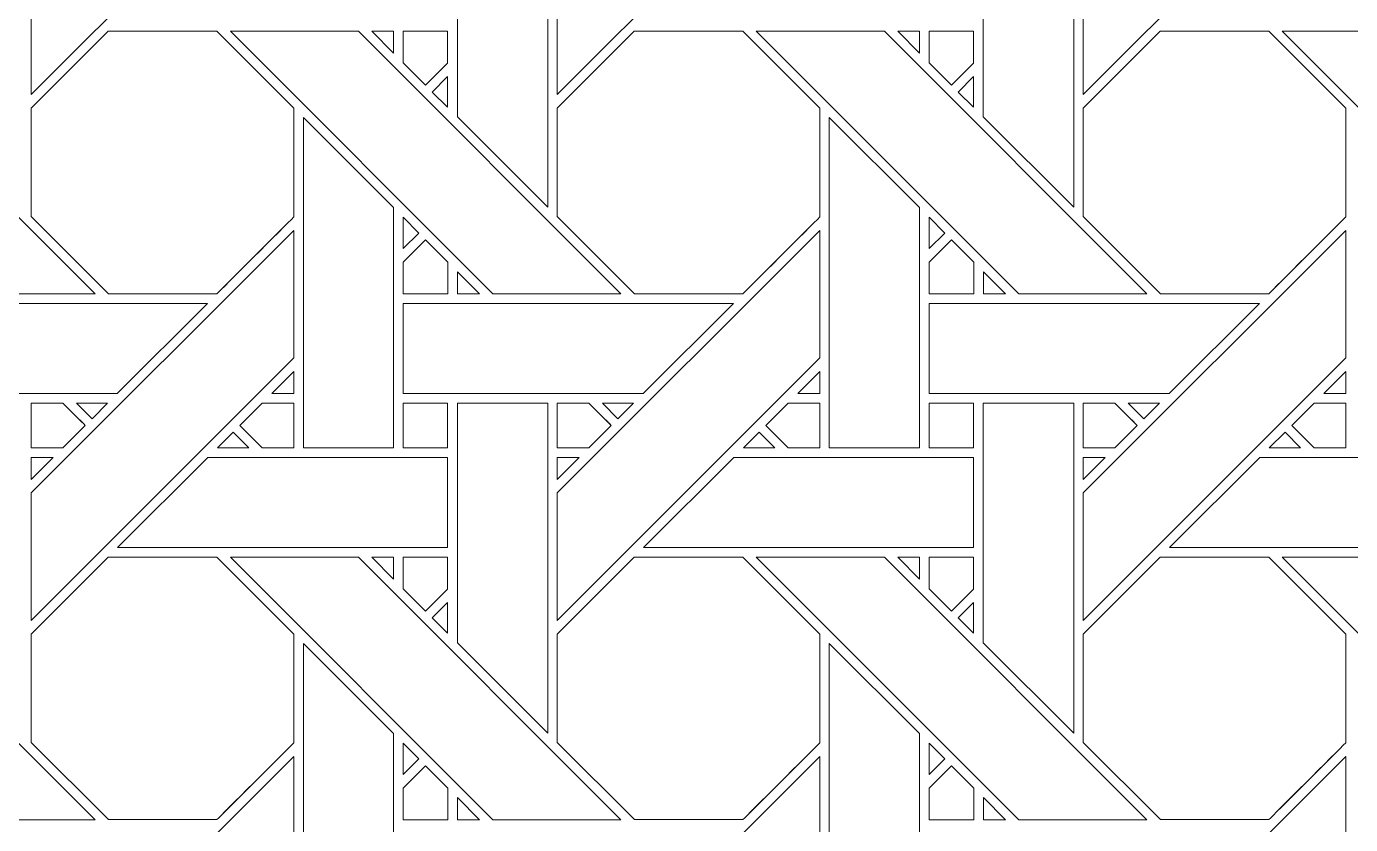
# Model space of a CAD drawing. Header units: inches. Extents: x 2.4 to 22.4, y -0.9 to 19.1.
# Drawn here: x 14.509 to 16.898, y 14.067 to 15.507 of the extents above; entities that cross this region are included whole.
import ezdxf

# ---------------------------------------------------------------- set-up
doc = ezdxf.new("R2010")
doc.units = ezdxf.units.IN
doc.header["$MEASUREMENT"] = 0
doc.layers.add('Design', color=7, linetype='Continuous', lineweight=0)

msp = doc.modelspace()

# ---------------------------------------------------------------- linework, layer by layer
at = {"layer": 'Design'}
for points, knots in [([(2.3829, 19.0948), (2.3829, 19.0948), (2.3829, -0.9052), (2.3829, -0.9052), (2.3829, -0.9052), (22.3829, -0.9052), (22.3829, -0.9052), (22.3829, -0.9052), (22.3829, 19.0948), (22.3829, 19.0948), (22.3829, 19.0948), (2.3829, 19.0948), (2.3829, 19.0948)], [0, 0, 0, 0, 1, 1, 1, 2, 2, 2, 3, 3, 3, 4, 4, 4, 4]), ([(3.3653, 18.1123), (3.3653, 18.1123), (3.3653, 0.0772), (3.3653, 0.0772), (3.3653, 0.0772), (21.4004, 0.0772), (21.4004, 0.0772), (21.4004, 0.0772), (21.4004, 18.1123), (21.4004, 18.1123), (21.4004, 18.1123), (3.3653, 18.1123), (3.3653, 18.1123)], [0, 0, 0, 0, 1, 1, 1, 2, 2, 2, 3, 3, 3, 4, 4, 4, 4]), ([(14.9915, 15.8577), (14.9915, 15.8577), (14.5179, 15.3841), (14.5179, 15.3841), (14.5179, 15.3841), (14.5179, 15.6142), (14.5179, 15.6142), (14.5179, 15.6142), (14.9915, 16.0878), (14.9915, 16.0878), (14.9915, 16.0878), (14.9915, 15.8577), (14.9915, 15.8577)], [0, 0, 0, 0, 1, 1, 1, 2, 2, 2, 3, 3, 3, 4, 4, 4, 4]), ([(15.9403, 15.8577), (15.9403, 15.8577), (15.4666, 15.3841), (15.4666, 15.3841), (15.4666, 15.3841), (15.4666, 15.6142), (15.4666, 15.6142), (15.4666, 15.6142), (15.9403, 16.0878), (15.9403, 16.0878), (15.9403, 16.0878), (15.9403, 15.8577), (15.9403, 15.8577)], [0, 0, 0, 0, 1, 1, 1, 2, 2, 2, 3, 3, 3, 4, 4, 4, 4]), ([(16.889, 15.8577), (16.889, 15.8577), (16.4153, 15.3841), (16.4153, 15.3841), (16.4153, 15.3841), (16.4153, 15.6142), (16.4153, 15.6142), (16.4153, 15.6142), (16.889, 16.0878), (16.889, 16.0878), (16.889, 16.0878), (16.889, 15.8577), (16.889, 15.8577)], [0, 0, 0, 0, 1, 1, 1, 2, 2, 2, 3, 3, 3, 4, 4, 4, 4]), ([(15.2865, 15.3441), (15.2865, 15.3441), (15.2865, 15.7763), (15.2865, 15.7763), (15.2865, 15.7763), (15.4494, 15.7763), (15.4494, 15.7763), (15.4494, 15.7763), (15.4494, 15.1812), (15.4494, 15.1812), (15.4494, 15.1812), (15.2865, 15.3441), (15.2865, 15.3441)], [0, 0, 0, 0, 1, 1, 1, 2, 2, 2, 3, 3, 3, 4, 4, 4, 4]), ([(16.2352, 15.3441), (16.2352, 15.3441), (16.2352, 15.7763), (16.2352, 15.7763), (16.2352, 15.7763), (16.3982, 15.7763), (16.3982, 15.7763), (16.3982, 15.7763), (16.3982, 15.1812), (16.3982, 15.1812), (16.3982, 15.1812), (16.2352, 15.3441), (16.2352, 15.3441)], [0, 0, 0, 0, 1, 1, 1, 2, 2, 2, 3, 3, 3, 4, 4, 4, 4]), ([(14.6329, 15.0248), (14.6329, 15.0248), (14.4018, 15.0248), (14.4018, 15.0248), (14.4018, 15.0248), (13.9283, 15.4984), (13.9283, 15.4984), (13.9283, 15.4984), (14.1592, 15.4984), (14.1592, 15.4984), (14.1592, 15.4984), (14.6329, 15.0248), (14.6329, 15.0248)], [0, 0, 0, 0, 1, 1, 1, 2, 2, 2, 3, 3, 3, 4, 4, 4, 4]), ([(14.6566, 15.4985), (14.6566, 15.4985), (14.8528, 15.4985), (14.8528, 15.4985), (14.8528, 15.4985), (14.9915, 15.3597), (14.9915, 15.3597), (14.9915, 15.3597), (14.9915, 15.1635), (14.9915, 15.1635), (14.9737, 15.1456), (14.8618, 15.0339), (14.8528, 15.0248), (14.8528, 15.0248), (14.6571, 15.0248), (14.6571, 15.0248), (14.6571, 15.0248), (14.5179, 15.1641), (14.5179, 15.1641), (14.5179, 15.1641), (14.5179, 15.3597), (14.5179, 15.3597), (14.5179, 15.3597), (14.6566, 15.4985), (14.6566, 15.4985)], [0, 0, 0, 0, 1, 1, 1, 2, 2, 2, 3, 3, 3, 4, 4, 4, 5, 5, 5, 6, 6, 6, 7, 7, 7, 8, 8, 8, 8]), ([(14.9915, 15.3597), (14.9915, 15.3597), (14.9915, 15.1635), (14.9915, 15.1635), (14.9736, 15.1455), (14.8617, 15.0338), (14.8528, 15.0248), (14.8528, 15.0248), (14.6571, 15.0248), (14.6571, 15.0248), (14.6571, 15.0248), (14.5179, 15.1641), (14.5179, 15.1641), (14.5179, 15.1641), (14.5179, 15.3597), (14.5179, 15.3597), (14.5179, 15.3597), (14.6566, 15.4985), (14.6566, 15.4985), (14.6566, 15.4985), (14.8528, 15.4985), (14.8528, 15.4985), (14.8528, 15.4985), (14.9915, 15.3597), (14.9915, 15.3597)], [0, 0, 0, 0, 1, 1, 1, 2, 2, 2, 3, 3, 3, 4, 4, 4, 5, 5, 5, 6, 6, 6, 7, 7, 7, 8, 8, 8, 8]), ([(15.5816, 15.0248), (15.5816, 15.0248), (15.3505, 15.0248), (15.3505, 15.0248), (15.3505, 15.0248), (14.877, 15.4984), (14.877, 15.4984), (14.877, 15.4984), (15.1079, 15.4984), (15.1079, 15.4984), (15.1079, 15.4984), (15.5816, 15.0248), (15.5816, 15.0248)], [0, 0, 0, 0, 1, 1, 1, 2, 2, 2, 3, 3, 3, 4, 4, 4, 4]), ([(15.1321, 15.4984), (15.1321, 15.4984), (15.1715, 15.4984), (15.1715, 15.4984), (15.1715, 15.4984), (15.1715, 15.4586), (15.1715, 15.4586), (15.1715, 15.4586), (15.1321, 15.4984), (15.1321, 15.4984)], [0, 0, 0, 0, 1, 1, 1, 2, 2, 2, 3, 3, 3, 3]), ([(15.269, 15.4985), (15.269, 15.4985), (15.269, 15.4409), (15.269, 15.4409), (15.269, 15.4409), (15.2291, 15.4009), (15.2291, 15.4009), (15.2291, 15.4009), (15.1887, 15.4413), (15.1887, 15.4413), (15.1887, 15.4413), (15.1887, 15.4985), (15.1887, 15.4985), (15.1887, 15.4985), (15.269, 15.4985), (15.269, 15.4985)], [0, 0, 0, 0, 1, 1, 1, 2, 2, 2, 3, 3, 3, 4, 4, 4, 5, 5, 5, 5]), ([(15.2291, 15.4009), (15.2291, 15.4009), (15.1887, 15.4413), (15.1887, 15.4413), (15.1887, 15.4413), (15.1887, 15.4985), (15.1887, 15.4985), (15.1887, 15.4985), (15.269, 15.4985), (15.269, 15.4985), (15.269, 15.4985), (15.269, 15.4409), (15.269, 15.4409), (15.269, 15.4409), (15.2291, 15.4009), (15.2291, 15.4009)], [0, 0, 0, 0, 1, 1, 1, 2, 2, 2, 3, 3, 3, 4, 4, 4, 5, 5, 5, 5]), ([(15.6053, 15.4985), (15.6053, 15.4985), (15.8015, 15.4985), (15.8015, 15.4985), (15.8015, 15.4985), (15.9403, 15.3597), (15.9403, 15.3597), (15.9403, 15.3597), (15.9403, 15.1635), (15.9403, 15.1635), (15.9225, 15.1456), (15.8105, 15.0339), (15.8016, 15.0248), (15.8016, 15.0248), (15.6058, 15.0248), (15.6058, 15.0248), (15.6058, 15.0248), (15.4666, 15.1641), (15.4666, 15.1641), (15.4666, 15.1641), (15.4666, 15.3597), (15.4666, 15.3597), (15.4666, 15.3597), (15.6053, 15.4985), (15.6053, 15.4985)], [0, 0, 0, 0, 1, 1, 1, 2, 2, 2, 3, 3, 3, 4, 4, 4, 5, 5, 5, 6, 6, 6, 7, 7, 7, 8, 8, 8, 8]), ([(15.9403, 15.3597), (15.9403, 15.3597), (15.9403, 15.1635), (15.9403, 15.1635), (15.9223, 15.1454), (15.8104, 15.0337), (15.8016, 15.0248), (15.8016, 15.0248), (15.6058, 15.0248), (15.6058, 15.0248), (15.6058, 15.0248), (15.4666, 15.1641), (15.4666, 15.1641), (15.4666, 15.1641), (15.4666, 15.3597), (15.4666, 15.3597), (15.4666, 15.3597), (15.6053, 15.4985), (15.6053, 15.4985), (15.6053, 15.4985), (15.8015, 15.4985), (15.8015, 15.4985), (15.8015, 15.4985), (15.9403, 15.3597), (15.9403, 15.3597)], [0, 0, 0, 0, 1, 1, 1, 2, 2, 2, 3, 3, 3, 4, 4, 4, 5, 5, 5, 6, 6, 6, 7, 7, 7, 8, 8, 8, 8]), ([(16.5303, 15.0248), (16.5303, 15.0248), (16.2993, 15.0248), (16.2993, 15.0248), (16.2993, 15.0248), (15.8257, 15.4984), (15.8257, 15.4984), (15.8257, 15.4984), (16.0567, 15.4984), (16.0567, 15.4984), (16.0567, 15.4984), (16.5303, 15.0248), (16.5303, 15.0248)], [0, 0, 0, 0, 1, 1, 1, 2, 2, 2, 3, 3, 3, 4, 4, 4, 4]), ([(16.0808, 15.4984), (16.0808, 15.4984), (16.1202, 15.4984), (16.1202, 15.4984), (16.1202, 15.4984), (16.1202, 15.4586), (16.1202, 15.4586), (16.1202, 15.4586), (16.0808, 15.4984), (16.0808, 15.4984)], [0, 0, 0, 0, 1, 1, 1, 2, 2, 2, 3, 3, 3, 3]), ([(16.2177, 15.4985), (16.2177, 15.4985), (16.2177, 15.4409), (16.2177, 15.4409), (16.2177, 15.4409), (16.1778, 15.4009), (16.1778, 15.4009), (16.1778, 15.4009), (16.1375, 15.4413), (16.1375, 15.4413), (16.1375, 15.4413), (16.1375, 15.4985), (16.1375, 15.4985), (16.1375, 15.4985), (16.2177, 15.4985), (16.2177, 15.4985)], [0, 0, 0, 0, 1, 1, 1, 2, 2, 2, 3, 3, 3, 4, 4, 4, 5, 5, 5, 5]), ([(16.1778, 15.4009), (16.1778, 15.4009), (16.1375, 15.4413), (16.1375, 15.4413), (16.1375, 15.4413), (16.1375, 15.4985), (16.1375, 15.4985), (16.1375, 15.4985), (16.2177, 15.4985), (16.2177, 15.4985), (16.2177, 15.4985), (16.2177, 15.4409), (16.2177, 15.4409), (16.2177, 15.4409), (16.1778, 15.4009), (16.1778, 15.4009)], [0, 0, 0, 0, 1, 1, 1, 2, 2, 2, 3, 3, 3, 4, 4, 4, 5, 5, 5, 5]), ([(16.554, 15.4985), (16.554, 15.4985), (16.7502, 15.4985), (16.7502, 15.4985), (16.7502, 15.4985), (16.889, 15.3597), (16.889, 15.3597), (16.889, 15.3597), (16.889, 15.1635), (16.889, 15.1635), (16.8712, 15.1456), (16.7593, 15.0339), (16.7503, 15.0248), (16.7503, 15.0248), (16.5546, 15.0248), (16.5546, 15.0248), (16.5546, 15.0248), (16.4153, 15.1641), (16.4153, 15.1641), (16.4153, 15.1641), (16.4153, 15.3597), (16.4153, 15.3597), (16.4153, 15.3597), (16.554, 15.4985), (16.554, 15.4985)], [0, 0, 0, 0, 1, 1, 1, 2, 2, 2, 3, 3, 3, 4, 4, 4, 5, 5, 5, 6, 6, 6, 7, 7, 7, 8, 8, 8, 8]), ([(16.889, 15.3597), (16.889, 15.3597), (16.889, 15.1635), (16.889, 15.1635), (16.8711, 15.1455), (16.7592, 15.0338), (16.7503, 15.0248), (16.7503, 15.0248), (16.5546, 15.0248), (16.5546, 15.0248), (16.5546, 15.0248), (16.4153, 15.1641), (16.4153, 15.1641), (16.4153, 15.1641), (16.4153, 15.3597), (16.4153, 15.3597), (16.4153, 15.3597), (16.554, 15.4985), (16.554, 15.4985), (16.554, 15.4985), (16.7502, 15.4985), (16.7502, 15.4985), (16.7502, 15.4985), (16.889, 15.3597), (16.889, 15.3597)], [0, 0, 0, 0, 1, 1, 1, 2, 2, 2, 3, 3, 3, 4, 4, 4, 5, 5, 5, 6, 6, 6, 7, 7, 7, 8, 8, 8, 8]), ([(17.479, 15.0248), (17.479, 15.0248), (17.248, 15.0248), (17.248, 15.0248), (17.248, 15.0248), (16.7745, 15.4984), (16.7745, 15.4984), (16.7745, 15.4984), (17.0054, 15.4984), (17.0054, 15.4984), (17.0054, 15.4984), (17.479, 15.0248), (17.479, 15.0248)], [0, 0, 0, 0, 1, 1, 1, 2, 2, 2, 3, 3, 3, 4, 4, 4, 4]), ([(15.269, 15.4166), (15.269, 15.4166), (15.269, 15.3614), (15.269, 15.3614), (15.269, 15.3614), (15.2412, 15.3888), (15.2412, 15.3888), (15.2412, 15.3888), (15.269, 15.4166), (15.269, 15.4166)], [0, 0, 0, 0, 1, 1, 1, 2, 2, 2, 3, 3, 3, 3]), ([(16.2177, 15.4166), (16.2177, 15.4166), (16.2177, 15.3614), (16.2177, 15.3614), (16.2177, 15.3614), (16.1899, 15.3888), (16.1899, 15.3888), (16.1899, 15.3888), (16.2177, 15.4166), (16.2177, 15.4166)], [0, 0, 0, 0, 1, 1, 1, 2, 2, 2, 3, 3, 3, 3]), ([(15.0087, 14.7468), (15.0087, 14.7468), (15.0087, 15.3426), (15.0087, 15.3426), (15.0087, 15.3426), (15.1714, 15.1805), (15.1714, 15.1805), (15.1714, 15.1805), (15.1714, 14.7468), (15.1714, 14.7468), (15.1714, 14.7468), (15.0087, 14.7468), (15.0087, 14.7468)], [0, 0, 0, 0, 1, 1, 1, 2, 2, 2, 3, 3, 3, 4, 4, 4, 4]), ([(15.9574, 14.7468), (15.9574, 14.7468), (15.9574, 15.3426), (15.9574, 15.3426), (15.9574, 15.3426), (16.1201, 15.1805), (16.1201, 15.1805), (16.1201, 15.1805), (16.1201, 14.7468), (16.1201, 14.7468), (16.1201, 14.7468), (15.9574, 14.7468), (15.9574, 14.7468)], [0, 0, 0, 0, 1, 1, 1, 2, 2, 2, 3, 3, 3, 4, 4, 4, 4]), ([(15.1887, 15.1062), (15.1887, 15.1062), (15.1887, 15.163), (15.1887, 15.163), (15.1887, 15.163), (15.2169, 15.1344), (15.2169, 15.1344), (15.2169, 15.1344), (15.1887, 15.1062), (15.1887, 15.1062)], [0, 0, 0, 0, 1, 1, 1, 2, 2, 2, 3, 3, 3, 3]), ([(16.1374, 15.1062), (16.1374, 15.1062), (16.1374, 15.163), (16.1374, 15.163), (16.1374, 15.163), (16.1656, 15.1344), (16.1656, 15.1344), (16.1656, 15.1344), (16.1374, 15.1062), (16.1374, 15.1062)], [0, 0, 0, 0, 1, 1, 1, 2, 2, 2, 3, 3, 3, 3]), ([(14.9915, 14.909), (14.9915, 14.909), (14.5179, 14.4354), (14.5179, 14.4354), (14.5179, 14.4354), (14.5179, 14.6655), (14.5179, 14.6655), (14.5179, 14.6655), (14.9915, 15.1391), (14.9915, 15.1391), (14.9915, 15.1391), (14.9915, 14.909), (14.9915, 14.909)], [0, 0, 0, 0, 1, 1, 1, 2, 2, 2, 3, 3, 3, 4, 4, 4, 4]), ([(15.1887, 15.0246), (15.1887, 15.0246), (15.1887, 15.0819), (15.1887, 15.0819), (15.1887, 15.0819), (15.2291, 15.1222), (15.2291, 15.1222), (15.2291, 15.1222), (15.2694, 15.0819), (15.2694, 15.0819), (15.2694, 15.0819), (15.2694, 15.0246), (15.2694, 15.0246), (15.2694, 15.0246), (15.1887, 15.0246), (15.1887, 15.0246)], [0, 0, 0, 0, 1, 1, 1, 2, 2, 2, 3, 3, 3, 4, 4, 4, 5, 5, 5, 5]), ([(15.2291, 15.1222), (15.2291, 15.1222), (15.2694, 15.0819), (15.2694, 15.0819), (15.2694, 15.0819), (15.2694, 15.0246), (15.2694, 15.0246), (15.2694, 15.0246), (15.1887, 15.0246), (15.1887, 15.0246), (15.1887, 15.0246), (15.1887, 15.0819), (15.1887, 15.0819), (15.1887, 15.0819), (15.2291, 15.1222), (15.2291, 15.1222)], [0, 0, 0, 0, 1, 1, 1, 2, 2, 2, 3, 3, 3, 4, 4, 4, 5, 5, 5, 5]), ([(15.9403, 14.909), (15.9403, 14.909), (15.4666, 14.4354), (15.4666, 14.4354), (15.4666, 14.4354), (15.4666, 14.6655), (15.4666, 14.6655), (15.4666, 14.6655), (15.9403, 15.1391), (15.9403, 15.1391), (15.9403, 15.1391), (15.9403, 14.909), (15.9403, 14.909)], [0, 0, 0, 0, 1, 1, 1, 2, 2, 2, 3, 3, 3, 4, 4, 4, 4]), ([(16.1375, 15.0246), (16.1375, 15.0246), (16.1375, 15.0819), (16.1375, 15.0819), (16.1375, 15.0819), (16.1778, 15.1222), (16.1778, 15.1222), (16.1778, 15.1222), (16.2181, 15.0819), (16.2181, 15.0819), (16.2181, 15.0819), (16.2181, 15.0246), (16.2181, 15.0246), (16.2181, 15.0246), (16.1375, 15.0246), (16.1375, 15.0246)], [0, 0, 0, 0, 1, 1, 1, 2, 2, 2, 3, 3, 3, 4, 4, 4, 5, 5, 5, 5]), ([(16.2181, 15.0246), (16.2181, 15.0246), (16.1375, 15.0246), (16.1375, 15.0246), (16.1375, 15.0246), (16.1375, 15.0819), (16.1375, 15.0819), (16.1375, 15.0819), (16.1778, 15.1222), (16.1778, 15.1222), (16.1778, 15.1222), (16.2181, 15.0819), (16.2181, 15.0819), (16.2181, 15.0819), (16.2181, 15.0246), (16.2181, 15.0246)], [0, 0, 0, 0, 1, 1, 1, 2, 2, 2, 3, 3, 3, 4, 4, 4, 5, 5, 5, 5]), ([(16.889, 14.909), (16.889, 14.909), (16.4153, 14.4354), (16.4153, 14.4354), (16.4153, 14.4354), (16.4153, 14.6655), (16.4153, 14.6655), (16.4153, 14.6655), (16.889, 15.139), (16.889, 15.139), (16.889, 15.139), (16.889, 14.909), (16.889, 14.909)], [0, 0, 0, 0, 1, 1, 1, 2, 2, 2, 3, 3, 3, 4, 4, 4, 4]), ([(15.2866, 15.0248), (15.2866, 15.0248), (15.2866, 15.0646), (15.2866, 15.0646), (15.2866, 15.0646), (15.3264, 15.0248), (15.3264, 15.0248), (15.3264, 15.0248), (15.2866, 15.0248), (15.2866, 15.0248)], [0, 0, 0, 0, 1, 1, 1, 2, 2, 2, 3, 3, 3, 3]), ([(16.2354, 15.0248), (16.2354, 15.0248), (16.2354, 15.0646), (16.2354, 15.0646), (16.2354, 15.0646), (16.2751, 15.0248), (16.2751, 15.0248), (16.2751, 15.0248), (16.2354, 15.0248), (16.2354, 15.0248)], [0, 0, 0, 0, 1, 1, 1, 2, 2, 2, 3, 3, 3, 3]), ([(14.8357, 15.0075), (14.8357, 15.0075), (14.673, 14.8448), (14.673, 14.8448), (14.673, 14.8448), (14.24, 14.8448), (14.24, 14.8448), (14.24, 14.8448), (14.24, 15.0075), (14.24, 15.0075), (14.24, 15.0075), (14.8357, 15.0075), (14.8357, 15.0075)], [0, 0, 0, 0, 1, 1, 1, 2, 2, 2, 3, 3, 3, 4, 4, 4, 4]), ([(15.7844, 15.0075), (15.7844, 15.0075), (15.6217, 14.8448), (15.6217, 14.8448), (15.6217, 14.8448), (15.1887, 14.8448), (15.1887, 14.8448), (15.1887, 14.8448), (15.1887, 15.0075), (15.1887, 15.0075), (15.1887, 15.0075), (15.7844, 15.0075), (15.7844, 15.0075)], [0, 0, 0, 0, 1, 1, 1, 2, 2, 2, 3, 3, 3, 4, 4, 4, 4]), ([(16.7332, 15.0075), (16.7332, 15.0075), (16.5704, 14.8448), (16.5704, 14.8448), (16.5704, 14.8448), (16.1375, 14.8448), (16.1375, 14.8448), (16.1375, 14.8448), (16.1375, 15.0075), (16.1375, 15.0075), (16.1375, 15.0075), (16.7332, 15.0075), (16.7332, 15.0075)], [0, 0, 0, 0, 1, 1, 1, 2, 2, 2, 3, 3, 3, 4, 4, 4, 4]), ([(14.9517, 14.8449), (14.9517, 14.8449), (14.9915, 14.8846), (14.9915, 14.8846), (14.9915, 14.8846), (14.9915, 14.8449), (14.9915, 14.8449), (14.9915, 14.8449), (14.9517, 14.8449), (14.9517, 14.8449)], [0, 0, 0, 0, 1, 1, 1, 2, 2, 2, 3, 3, 3, 3]), ([(15.9005, 14.8449), (15.9005, 14.8449), (15.9403, 14.8846), (15.9403, 14.8846), (15.9403, 14.8846), (15.9403, 14.8449), (15.9403, 14.8449), (15.9403, 14.8449), (15.9005, 14.8449), (15.9005, 14.8449)], [0, 0, 0, 0, 1, 1, 1, 2, 2, 2, 3, 3, 3, 3]), ([(16.889, 14.8449), (16.889, 14.8449), (16.8492, 14.8449), (16.8492, 14.8449), (16.8492, 14.8449), (16.889, 14.8846), (16.889, 14.8846), (16.889, 14.8846), (16.889, 14.8449), (16.889, 14.8449)], [0, 0, 0, 0, 1, 1, 1, 2, 2, 2, 3, 3, 3, 3]), ([(14.5749, 14.8276), (14.5801, 14.8225), (14.6108, 14.7917), (14.6153, 14.7873), (14.6153, 14.7873), (14.5748, 14.7468), (14.5748, 14.7468), (14.5748, 14.7468), (14.5179, 14.7468), (14.5179, 14.7468), (14.5179, 14.7468), (14.5179, 14.8276), (14.5179, 14.8276), (14.5179, 14.8276), (14.5749, 14.8276), (14.5749, 14.8276)], [0, 0, 0, 0, 1, 1, 1, 2, 2, 2, 3, 3, 3, 4, 4, 4, 5, 5, 5, 5]), ([(14.6153, 14.7873), (14.6153, 14.7873), (14.5748, 14.7468), (14.5748, 14.7468), (14.5748, 14.7468), (14.5179, 14.7468), (14.5179, 14.7468), (14.5179, 14.7468), (14.5179, 14.8276), (14.5179, 14.8276), (14.5179, 14.8276), (14.5749, 14.8276), (14.5749, 14.8276), (14.5802, 14.8224), (14.6109, 14.7916), (14.6153, 14.7873)], [0, 0, 0, 0, 1, 1, 1, 2, 2, 2, 3, 3, 3, 4, 4, 4, 5, 5, 5, 5]), ([(14.5993, 14.8276), (14.5993, 14.8276), (14.6557, 14.8276), (14.6557, 14.8276), (14.6557, 14.8276), (14.6275, 14.7994), (14.6275, 14.7994), (14.6275, 14.7994), (14.5993, 14.8276), (14.5993, 14.8276)], [0, 0, 0, 0, 1, 1, 1, 2, 2, 2, 3, 3, 3, 3]), ([(14.9344, 14.7468), (14.9344, 14.7468), (14.8941, 14.7872), (14.8941, 14.7872), (14.8941, 14.7872), (14.9345, 14.8276), (14.9345, 14.8276), (14.9345, 14.8276), (14.9915, 14.8276), (14.9915, 14.8276), (14.9915, 14.8276), (14.9915, 14.7468), (14.9915, 14.7468), (14.9915, 14.7468), (14.9344, 14.7468), (14.9344, 14.7468)], [0, 0, 0, 0, 1, 1, 1, 2, 2, 2, 3, 3, 3, 4, 4, 4, 5, 5, 5, 5]), ([(14.9915, 14.8276), (14.9915, 14.8276), (14.9915, 14.7468), (14.9915, 14.7468), (14.9915, 14.7468), (14.9344, 14.7468), (14.9344, 14.7468), (14.9344, 14.7468), (14.8941, 14.7872), (14.8941, 14.7872), (14.8941, 14.7872), (14.9345, 14.8276), (14.9345, 14.8276), (14.9345, 14.8276), (14.9915, 14.8276), (14.9915, 14.8276)], [0, 0, 0, 0, 1, 1, 1, 2, 2, 2, 3, 3, 3, 4, 4, 4, 5, 5, 5, 5]), ([(15.1887, 14.8276), (15.1887, 14.8276), (15.269, 14.8276), (15.269, 14.8276), (15.269, 14.8276), (15.269, 14.7468), (15.269, 14.7468), (15.269, 14.7468), (15.1887, 14.7468), (15.1887, 14.7468), (15.1887, 14.7468), (15.1887, 14.8276), (15.1887, 14.8276)], [0, 0, 0, 0, 1, 1, 1, 2, 2, 2, 3, 3, 3, 4, 4, 4, 4]), ([(15.269, 14.8276), (15.269, 14.8276), (15.269, 14.7468), (15.269, 14.7468), (15.269, 14.7468), (15.1887, 14.7468), (15.1887, 14.7468), (15.1887, 14.7468), (15.1887, 14.8276), (15.1887, 14.8276), (15.1887, 14.8276), (15.269, 14.8276), (15.269, 14.8276)], [0, 0, 0, 0, 1, 1, 1, 2, 2, 2, 3, 3, 3, 4, 4, 4, 4]), ([(15.2865, 14.3954), (15.2865, 14.3954), (15.2865, 14.8276), (15.2865, 14.8276), (15.2865, 14.8276), (15.4494, 14.8276), (15.4494, 14.8276), (15.4494, 14.8276), (15.4494, 14.2324), (15.4494, 14.2324), (15.4494, 14.2324), (15.2865, 14.3954), (15.2865, 14.3954)], [0, 0, 0, 0, 1, 1, 1, 2, 2, 2, 3, 3, 3, 4, 4, 4, 4]), ([(15.5237, 14.8276), (15.5288, 14.8225), (15.5596, 14.7917), (15.564, 14.7873), (15.564, 14.7873), (15.5236, 14.7468), (15.5236, 14.7468), (15.5236, 14.7468), (15.4666, 14.7468), (15.4666, 14.7468), (15.4666, 14.7468), (15.4666, 14.8276), (15.4666, 14.8276), (15.4666, 14.8276), (15.5237, 14.8276), (15.5237, 14.8276)], [0, 0, 0, 0, 1, 1, 1, 2, 2, 2, 3, 3, 3, 4, 4, 4, 5, 5, 5, 5]), ([(15.564, 14.7873), (15.564, 14.7873), (15.5236, 14.7468), (15.5236, 14.7468), (15.5236, 14.7468), (15.4666, 14.7468), (15.4666, 14.7468), (15.4666, 14.7468), (15.4666, 14.8276), (15.4666, 14.8276), (15.4666, 14.8276), (15.5237, 14.8276), (15.5237, 14.8276), (15.5289, 14.8224), (15.5597, 14.7916), (15.564, 14.7873)], [0, 0, 0, 0, 1, 1, 1, 2, 2, 2, 3, 3, 3, 4, 4, 4, 5, 5, 5, 5]), ([(15.548, 14.8276), (15.548, 14.8276), (15.6045, 14.8276), (15.6045, 14.8276), (15.6045, 14.8276), (15.5762, 14.7994), (15.5762, 14.7994), (15.5762, 14.7994), (15.548, 14.8276), (15.548, 14.8276)], [0, 0, 0, 0, 1, 1, 1, 2, 2, 2, 3, 3, 3, 3]), ([(15.8832, 14.7468), (15.8832, 14.7468), (15.8428, 14.7872), (15.8428, 14.7872), (15.8428, 14.7872), (15.8832, 14.8276), (15.8832, 14.8276), (15.8832, 14.8276), (15.9403, 14.8276), (15.9403, 14.8276), (15.9403, 14.8276), (15.9403, 14.7468), (15.9403, 14.7468), (15.9403, 14.7468), (15.8832, 14.7468), (15.8832, 14.7468)], [0, 0, 0, 0, 1, 1, 1, 2, 2, 2, 3, 3, 3, 4, 4, 4, 5, 5, 5, 5]), ([(15.9403, 14.8276), (15.9403, 14.8276), (15.9403, 14.7468), (15.9403, 14.7468), (15.9403, 14.7468), (15.8832, 14.7468), (15.8832, 14.7468), (15.8832, 14.7468), (15.8428, 14.7872), (15.8428, 14.7872), (15.8428, 14.7872), (15.8832, 14.8276), (15.8832, 14.8276), (15.8832, 14.8276), (15.9403, 14.8276), (15.9403, 14.8276)], [0, 0, 0, 0, 1, 1, 1, 2, 2, 2, 3, 3, 3, 4, 4, 4, 5, 5, 5, 5]), ([(16.1375, 14.8276), (16.1375, 14.8276), (16.2177, 14.8276), (16.2177, 14.8276), (16.2177, 14.8276), (16.2177, 14.7468), (16.2177, 14.7468), (16.2177, 14.7468), (16.1375, 14.7468), (16.1375, 14.7468), (16.1375, 14.7468), (16.1375, 14.8276), (16.1375, 14.8276)], [0, 0, 0, 0, 1, 1, 1, 2, 2, 2, 3, 3, 3, 4, 4, 4, 4]), ([(16.2177, 14.7468), (16.2177, 14.7468), (16.1375, 14.7468), (16.1375, 14.7468), (16.1375, 14.7468), (16.1375, 14.8276), (16.1375, 14.8276), (16.1375, 14.8276), (16.2177, 14.8276), (16.2177, 14.8276), (16.2177, 14.8276), (16.2177, 14.7468), (16.2177, 14.7468)], [0, 0, 0, 0, 1, 1, 1, 2, 2, 2, 3, 3, 3, 4, 4, 4, 4]), ([(16.2352, 14.3954), (16.2352, 14.3954), (16.2352, 14.8276), (16.2352, 14.8276), (16.2352, 14.8276), (16.3982, 14.8276), (16.3982, 14.8276), (16.3982, 14.8276), (16.3982, 14.2324), (16.3982, 14.2324), (16.3982, 14.2324), (16.2352, 14.3954), (16.2352, 14.3954)], [0, 0, 0, 0, 1, 1, 1, 2, 2, 2, 3, 3, 3, 4, 4, 4, 4]), ([(16.4724, 14.8276), (16.4775, 14.8225), (16.5083, 14.7917), (16.5127, 14.7873), (16.5127, 14.7873), (16.4723, 14.7468), (16.4723, 14.7468), (16.4723, 14.7468), (16.4153, 14.7468), (16.4153, 14.7468), (16.4153, 14.7468), (16.4153, 14.8276), (16.4153, 14.8276), (16.4153, 14.8276), (16.4724, 14.8276), (16.4724, 14.8276)], [0, 0, 0, 0, 1, 1, 1, 2, 2, 2, 3, 3, 3, 4, 4, 4, 5, 5, 5, 5]), ([(16.4983, 14.8016), (16.4983, 14.8016), (16.5127, 14.7873), (16.5127, 14.7873), (16.5127, 14.7873), (16.4723, 14.7468), (16.4723, 14.7468), (16.4723, 14.7468), (16.4153, 14.7468), (16.4153, 14.7468), (16.4153, 14.7468), (16.4153, 14.8276), (16.4153, 14.8276), (16.4153, 14.8276), (16.4724, 14.8276), (16.4724, 14.8276), (16.478, 14.822), (16.4886, 14.8113), (16.4983, 14.8016)], [0, 0, 0, 0, 1, 1, 1, 2, 2, 2, 3, 3, 3, 4, 4, 4, 5, 5, 5, 6, 6, 6, 6]), ([(16.4967, 14.8276), (16.4967, 14.8276), (16.5532, 14.8276), (16.5532, 14.8276), (16.5532, 14.8276), (16.5249, 14.7994), (16.5249, 14.7994), (16.5249, 14.7994), (16.4967, 14.8276), (16.4967, 14.8276)], [0, 0, 0, 0, 1, 1, 1, 2, 2, 2, 3, 3, 3, 3]), ([(16.8319, 14.7468), (16.8319, 14.7468), (16.7915, 14.7872), (16.7915, 14.7872), (16.7915, 14.7872), (16.832, 14.8276), (16.832, 14.8276), (16.832, 14.8276), (16.889, 14.8276), (16.889, 14.8276), (16.889, 14.8276), (16.889, 14.7468), (16.889, 14.7468), (16.889, 14.7468), (16.8319, 14.7468), (16.8319, 14.7468)], [0, 0, 0, 0, 1, 1, 1, 2, 2, 2, 3, 3, 3, 4, 4, 4, 5, 5, 5, 5]), ([(16.7915, 14.7872), (16.7915, 14.7872), (16.832, 14.8276), (16.832, 14.8276), (16.832, 14.8276), (16.889, 14.8276), (16.889, 14.8276), (16.889, 14.8276), (16.889, 14.7468), (16.889, 14.7468), (16.889, 14.7468), (16.8319, 14.7468), (16.8319, 14.7468), (16.8319, 14.7468), (16.7915, 14.7872), (16.7915, 14.7872)], [0, 0, 0, 0, 1, 1, 1, 2, 2, 2, 3, 3, 3, 4, 4, 4, 5, 5, 5, 5]), ([(14.9102, 14.7468), (14.9102, 14.7468), (14.8537, 14.7468), (14.8537, 14.7468), (14.8537, 14.7468), (14.8819, 14.775), (14.8819, 14.775), (14.8819, 14.775), (14.9102, 14.7468), (14.9102, 14.7468)], [0, 0, 0, 0, 1, 1, 1, 2, 2, 2, 3, 3, 3, 3]), ([(15.8589, 14.7468), (15.8589, 14.7468), (15.8024, 14.7468), (15.8024, 14.7468), (15.8024, 14.7468), (15.8307, 14.775), (15.8307, 14.775), (15.8307, 14.775), (15.8589, 14.7468), (15.8589, 14.7468)], [0, 0, 0, 0, 1, 1, 1, 2, 2, 2, 3, 3, 3, 3]), ([(16.8076, 14.7468), (16.8076, 14.7468), (16.7511, 14.7468), (16.7511, 14.7468), (16.7511, 14.7468), (16.7794, 14.775), (16.7794, 14.775), (16.7794, 14.775), (16.8076, 14.7468), (16.8076, 14.7468)], [0, 0, 0, 0, 1, 1, 1, 2, 2, 2, 3, 3, 3, 3]), ([(14.5577, 14.7296), (14.5577, 14.7296), (14.5179, 14.6898), (14.5179, 14.6898), (14.5179, 14.6898), (14.5179, 14.7296), (14.5179, 14.7296), (14.5179, 14.7296), (14.5577, 14.7296), (14.5577, 14.7296)], [0, 0, 0, 0, 1, 1, 1, 2, 2, 2, 3, 3, 3, 3]), ([(15.269, 14.7296), (15.269, 14.7296), (15.269, 14.5668), (15.269, 14.5668), (15.269, 14.5668), (14.6737, 14.5668), (14.6737, 14.5668), (14.6737, 14.5668), (14.8365, 14.7296), (14.8365, 14.7296), (14.8365, 14.7296), (15.269, 14.7296), (15.269, 14.7296)], [0, 0, 0, 0, 1, 1, 1, 2, 2, 2, 3, 3, 3, 4, 4, 4, 4]), ([(15.5064, 14.7296), (15.5064, 14.7296), (15.4666, 14.6898), (15.4666, 14.6898), (15.4666, 14.6898), (15.4666, 14.7296), (15.4666, 14.7296), (15.4666, 14.7296), (15.5064, 14.7296), (15.5064, 14.7296)], [0, 0, 0, 0, 1, 1, 1, 2, 2, 2, 3, 3, 3, 3]), ([(16.2177, 14.7296), (16.2177, 14.7296), (16.2177, 14.5668), (16.2177, 14.5668), (16.2177, 14.5668), (15.6224, 14.5668), (15.6224, 14.5668), (15.6224, 14.5668), (15.7853, 14.7296), (15.7853, 14.7296), (15.7853, 14.7296), (16.2177, 14.7296), (16.2177, 14.7296)], [0, 0, 0, 0, 1, 1, 1, 2, 2, 2, 3, 3, 3, 4, 4, 4, 4]), ([(16.4551, 14.7296), (16.4551, 14.7296), (16.4153, 14.6898), (16.4153, 14.6898), (16.4153, 14.6898), (16.4153, 14.7296), (16.4153, 14.7296), (16.4153, 14.7296), (16.4551, 14.7296), (16.4551, 14.7296)], [0, 0, 0, 0, 1, 1, 1, 2, 2, 2, 3, 3, 3, 3]), ([(17.1664, 14.7296), (17.1664, 14.7296), (17.1664, 14.5668), (17.1664, 14.5668), (17.1664, 14.5668), (16.5711, 14.5668), (16.5711, 14.5668), (16.5711, 14.5668), (16.734, 14.7296), (16.734, 14.7296), (16.734, 14.7296), (17.1664, 14.7296), (17.1664, 14.7296)], [0, 0, 0, 0, 1, 1, 1, 2, 2, 2, 3, 3, 3, 4, 4, 4, 4]), ([(14.6329, 14.076), (14.6329, 14.076), (14.4018, 14.076), (14.4018, 14.076), (14.4018, 14.076), (13.9283, 14.5497), (13.9283, 14.5497), (13.9283, 14.5497), (14.1592, 14.5497), (14.1592, 14.5497), (14.1592, 14.5497), (14.6329, 14.076), (14.6329, 14.076)], [0, 0, 0, 0, 1, 1, 1, 2, 2, 2, 3, 3, 3, 4, 4, 4, 4]), ([(14.6566, 14.5497), (14.6566, 14.5497), (14.8528, 14.5497), (14.8528, 14.5497), (14.8528, 14.5497), (14.9915, 14.411), (14.9915, 14.411), (14.9915, 14.411), (14.9915, 14.2148), (14.9915, 14.2148), (14.9737, 14.1969), (14.8618, 14.0851), (14.8528, 14.0761), (14.8528, 14.0761), (14.6571, 14.0761), (14.6571, 14.0761), (14.6571, 14.0761), (14.5179, 14.2153), (14.5179, 14.2153), (14.5179, 14.2153), (14.5179, 14.411), (14.5179, 14.411), (14.5179, 14.411), (14.6566, 14.5497), (14.6566, 14.5497)], [0, 0, 0, 0, 1, 1, 1, 2, 2, 2, 3, 3, 3, 4, 4, 4, 5, 5, 5, 6, 6, 6, 7, 7, 7, 8, 8, 8, 8]), ([(14.9915, 14.411), (14.9915, 14.411), (14.9915, 14.2148), (14.9915, 14.2148), (14.9734, 14.1965), (14.8615, 14.0848), (14.8528, 14.0761), (14.8528, 14.0761), (14.6571, 14.0761), (14.6571, 14.0761), (14.6571, 14.0761), (14.5179, 14.2153), (14.5179, 14.2153), (14.5179, 14.2153), (14.5179, 14.411), (14.5179, 14.411), (14.5179, 14.411), (14.6566, 14.5497), (14.6566, 14.5497), (14.6566, 14.5497), (14.8528, 14.5497), (14.8528, 14.5497), (14.8528, 14.5497), (14.9915, 14.411), (14.9915, 14.411)], [0, 0, 0, 0, 1, 1, 1, 2, 2, 2, 3, 3, 3, 4, 4, 4, 5, 5, 5, 6, 6, 6, 7, 7, 7, 8, 8, 8, 8]), ([(15.5816, 14.076), (15.5816, 14.076), (15.3506, 14.076), (15.3506, 14.076), (15.3506, 14.076), (14.877, 14.5497), (14.877, 14.5497), (14.877, 14.5497), (15.1079, 14.5497), (15.1079, 14.5497), (15.1079, 14.5497), (15.5816, 14.076), (15.5816, 14.076)], [0, 0, 0, 0, 1, 1, 1, 2, 2, 2, 3, 3, 3, 4, 4, 4, 4]), ([(15.1321, 14.5497), (15.1321, 14.5497), (15.1715, 14.5497), (15.1715, 14.5497), (15.1715, 14.5497), (15.1715, 14.5099), (15.1715, 14.5099), (15.1715, 14.5099), (15.1321, 14.5497), (15.1321, 14.5497)], [0, 0, 0, 0, 1, 1, 1, 2, 2, 2, 3, 3, 3, 3]), ([(15.269, 14.5497), (15.269, 14.5497), (15.269, 14.4921), (15.269, 14.4921), (15.269, 14.4921), (15.2291, 14.4522), (15.2291, 14.4522), (15.2291, 14.4522), (15.1887, 14.4925), (15.1887, 14.4925), (15.1887, 14.4925), (15.1887, 14.5497), (15.1887, 14.5497), (15.1887, 14.5497), (15.269, 14.5497), (15.269, 14.5497)], [0, 0, 0, 0, 1, 1, 1, 2, 2, 2, 3, 3, 3, 4, 4, 4, 5, 5, 5, 5]), ([(15.2291, 14.4522), (15.2291, 14.4522), (15.1887, 14.4925), (15.1887, 14.4925), (15.1887, 14.4925), (15.1887, 14.5497), (15.1887, 14.5497), (15.1887, 14.5497), (15.269, 14.5497), (15.269, 14.5497), (15.269, 14.5497), (15.269, 14.4921), (15.269, 14.4921), (15.269, 14.4921), (15.2291, 14.4522), (15.2291, 14.4522)], [0, 0, 0, 0, 1, 1, 1, 2, 2, 2, 3, 3, 3, 4, 4, 4, 5, 5, 5, 5]), ([(15.6053, 14.5497), (15.6053, 14.5497), (15.8015, 14.5497), (15.8015, 14.5497), (15.8015, 14.5497), (15.9403, 14.411), (15.9403, 14.411), (15.9403, 14.411), (15.9403, 14.2148), (15.9403, 14.2148), (15.9225, 14.1969), (15.8105, 14.0851), (15.8016, 14.0761), (15.8016, 14.0761), (15.6058, 14.0761), (15.6058, 14.0761), (15.6058, 14.0761), (15.4666, 14.2153), (15.4666, 14.2153), (15.4666, 14.2153), (15.4666, 14.411), (15.4666, 14.411), (15.4666, 14.411), (15.6053, 14.5497), (15.6053, 14.5497)], [0, 0, 0, 0, 1, 1, 1, 2, 2, 2, 3, 3, 3, 4, 4, 4, 5, 5, 5, 6, 6, 6, 7, 7, 7, 8, 8, 8, 8]), ([(15.9403, 14.411), (15.9403, 14.411), (15.9403, 14.2148), (15.9403, 14.2148), (15.922, 14.1964), (15.8102, 14.0848), (15.8016, 14.0761), (15.8016, 14.0761), (15.6058, 14.0761), (15.6058, 14.0761), (15.6058, 14.0761), (15.4666, 14.2153), (15.4666, 14.2153), (15.4666, 14.2153), (15.4666, 14.411), (15.4666, 14.411), (15.4666, 14.411), (15.6053, 14.5497), (15.6053, 14.5497), (15.6053, 14.5497), (15.8015, 14.5497), (15.8015, 14.5497), (15.8015, 14.5497), (15.9403, 14.411), (15.9403, 14.411)], [0, 0, 0, 0, 1, 1, 1, 2, 2, 2, 3, 3, 3, 4, 4, 4, 5, 5, 5, 6, 6, 6, 7, 7, 7, 8, 8, 8, 8]), ([(16.5303, 14.076), (16.5303, 14.076), (16.2993, 14.076), (16.2993, 14.076), (16.2993, 14.076), (15.8257, 14.5497), (15.8257, 14.5497), (15.8257, 14.5497), (16.0567, 14.5497), (16.0567, 14.5497), (16.0567, 14.5497), (16.5303, 14.076), (16.5303, 14.076)], [0, 0, 0, 0, 1, 1, 1, 2, 2, 2, 3, 3, 3, 4, 4, 4, 4]), ([(16.0808, 14.5497), (16.0808, 14.5497), (16.1202, 14.5497), (16.1202, 14.5497), (16.1202, 14.5497), (16.1202, 14.5099), (16.1202, 14.5099), (16.1202, 14.5099), (16.0808, 14.5497), (16.0808, 14.5497)], [0, 0, 0, 0, 1, 1, 1, 2, 2, 2, 3, 3, 3, 3]), ([(16.2177, 14.5497), (16.2177, 14.5497), (16.2177, 14.4921), (16.2177, 14.4921), (16.2177, 14.4921), (16.1778, 14.4522), (16.1778, 14.4522), (16.1778, 14.4522), (16.1375, 14.4925), (16.1375, 14.4925), (16.1375, 14.4925), (16.1375, 14.5497), (16.1375, 14.5497), (16.1375, 14.5497), (16.2177, 14.5497), (16.2177, 14.5497)], [0, 0, 0, 0, 1, 1, 1, 2, 2, 2, 3, 3, 3, 4, 4, 4, 5, 5, 5, 5]), ([(16.1778, 14.4522), (16.1778, 14.4522), (16.1375, 14.4925), (16.1375, 14.4925), (16.1375, 14.4925), (16.1375, 14.5497), (16.1375, 14.5497), (16.1375, 14.5497), (16.2177, 14.5497), (16.2177, 14.5497), (16.2177, 14.5497), (16.2177, 14.4921), (16.2177, 14.4921), (16.2177, 14.4921), (16.1778, 14.4522), (16.1778, 14.4522)], [0, 0, 0, 0, 1, 1, 1, 2, 2, 2, 3, 3, 3, 4, 4, 4, 5, 5, 5, 5]), ([(16.554, 14.5497), (16.554, 14.5497), (16.7502, 14.5497), (16.7502, 14.5497), (16.7502, 14.5497), (16.889, 14.411), (16.889, 14.411), (16.889, 14.411), (16.889, 14.2148), (16.889, 14.2148), (16.8712, 14.1969), (16.7593, 14.0851), (16.7503, 14.0761), (16.7503, 14.0761), (16.5546, 14.0761), (16.5546, 14.0761), (16.5546, 14.0761), (16.4153, 14.2153), (16.4153, 14.2153), (16.4153, 14.2153), (16.4153, 14.411), (16.4153, 14.411), (16.4153, 14.411), (16.554, 14.5497), (16.554, 14.5497)], [0, 0, 0, 0, 1, 1, 1, 2, 2, 2, 3, 3, 3, 4, 4, 4, 5, 5, 5, 6, 6, 6, 7, 7, 7, 8, 8, 8, 8]), ([(16.889, 14.411), (16.889, 14.411), (16.889, 14.2148), (16.889, 14.2148), (16.8708, 14.1965), (16.759, 14.0848), (16.7503, 14.0761), (16.7503, 14.0761), (16.5546, 14.0761), (16.5546, 14.0761), (16.5546, 14.0761), (16.4153, 14.2153), (16.4153, 14.2153), (16.4153, 14.2153), (16.4153, 14.411), (16.4153, 14.411), (16.4153, 14.411), (16.554, 14.5497), (16.554, 14.5497), (16.554, 14.5497), (16.7502, 14.5497), (16.7502, 14.5497), (16.7502, 14.5497), (16.889, 14.411), (16.889, 14.411)], [0, 0, 0, 0, 1, 1, 1, 2, 2, 2, 3, 3, 3, 4, 4, 4, 5, 5, 5, 6, 6, 6, 7, 7, 7, 8, 8, 8, 8]), ([(17.479, 14.076), (17.479, 14.076), (17.248, 14.076), (17.248, 14.076), (17.248, 14.076), (16.7745, 14.5497), (16.7745, 14.5497), (16.7745, 14.5497), (17.0054, 14.5497), (17.0054, 14.5497), (17.0054, 14.5497), (17.479, 14.076), (17.479, 14.076)], [0, 0, 0, 0, 1, 1, 1, 2, 2, 2, 3, 3, 3, 4, 4, 4, 4]), ([(15.269, 14.4679), (15.269, 14.4679), (15.269, 14.4127), (15.269, 14.4127), (15.269, 14.4127), (15.2412, 14.4401), (15.2412, 14.4401), (15.2412, 14.4401), (15.269, 14.4679), (15.269, 14.4679)], [0, 0, 0, 0, 1, 1, 1, 2, 2, 2, 3, 3, 3, 3]), ([(16.2177, 14.4679), (16.2177, 14.4679), (16.2177, 14.4127), (16.2177, 14.4127), (16.2177, 14.4127), (16.1899, 14.4401), (16.1899, 14.4401), (16.1899, 14.4401), (16.2177, 14.4679), (16.2177, 14.4679)], [0, 0, 0, 0, 1, 1, 1, 2, 2, 2, 3, 3, 3, 3]), ([(15.0087, 13.798), (15.0087, 13.798), (15.0087, 14.3939), (15.0087, 14.3939), (15.0087, 14.3939), (15.1714, 14.2317), (15.1714, 14.2317), (15.1714, 14.2317), (15.1714, 13.798), (15.1714, 13.798), (15.1714, 13.798), (15.0087, 13.798), (15.0087, 13.798)], [0, 0, 0, 0, 1, 1, 1, 2, 2, 2, 3, 3, 3, 4, 4, 4, 4]), ([(15.9574, 13.798), (15.9574, 13.798), (15.9574, 14.3939), (15.9574, 14.3939), (15.9574, 14.3939), (16.1201, 14.2317), (16.1201, 14.2317), (16.1201, 14.2317), (16.1201, 13.798), (16.1201, 13.798), (16.1201, 13.798), (15.9574, 13.798), (15.9574, 13.798)], [0, 0, 0, 0, 1, 1, 1, 2, 2, 2, 3, 3, 3, 4, 4, 4, 4]), ([(15.1887, 14.1575), (15.1887, 14.1575), (15.1887, 14.2142), (15.1887, 14.2142), (15.1887, 14.2142), (15.2169, 14.1857), (15.2169, 14.1857), (15.2169, 14.1857), (15.1887, 14.1575), (15.1887, 14.1575)], [0, 0, 0, 0, 1, 1, 1, 2, 2, 2, 3, 3, 3, 3]), ([(16.1374, 14.1575), (16.1374, 14.1575), (16.1374, 14.2142), (16.1374, 14.2142), (16.1374, 14.2142), (16.1656, 14.1857), (16.1656, 14.1857), (16.1656, 14.1857), (16.1374, 14.1575), (16.1374, 14.1575)], [0, 0, 0, 0, 1, 1, 1, 2, 2, 2, 3, 3, 3, 3]), ([(14.9915, 13.9603), (14.9915, 13.9603), (14.5179, 13.4866), (14.5179, 13.4866), (14.5179, 13.4866), (14.5179, 13.7167), (14.5179, 13.7167), (14.5179, 13.7167), (14.9915, 14.1903), (14.9915, 14.1903), (14.9915, 14.1903), (14.9915, 13.9603), (14.9915, 13.9603)], [0, 0, 0, 0, 1, 1, 1, 2, 2, 2, 3, 3, 3, 4, 4, 4, 4]), ([(15.9403, 13.9603), (15.9403, 13.9603), (15.4666, 13.4866), (15.4666, 13.4866), (15.4666, 13.4866), (15.4666, 13.7167), (15.4666, 13.7167), (15.4666, 13.7167), (15.9403, 14.1903), (15.9403, 14.1903), (15.9403, 14.1903), (15.9403, 13.9603), (15.9403, 13.9603)], [0, 0, 0, 0, 1, 1, 1, 2, 2, 2, 3, 3, 3, 4, 4, 4, 4]), ([(16.889, 13.9603), (16.889, 13.9603), (16.4153, 13.4866), (16.4153, 13.4866), (16.4153, 13.4866), (16.4153, 13.7167), (16.4153, 13.7167), (16.4153, 13.7167), (16.889, 14.1903), (16.889, 14.1903), (16.889, 14.1903), (16.889, 13.9603), (16.889, 13.9603)], [0, 0, 0, 0, 1, 1, 1, 2, 2, 2, 3, 3, 3, 4, 4, 4, 4]), ([(15.1887, 14.0759), (15.1887, 14.0759), (15.1887, 14.1332), (15.1887, 14.1332), (15.1887, 14.1332), (15.2291, 14.1735), (15.2291, 14.1735), (15.2291, 14.1735), (15.2694, 14.1332), (15.2694, 14.1332), (15.2694, 14.1332), (15.2694, 14.0759), (15.2694, 14.0759), (15.2694, 14.0759), (15.1887, 14.0759), (15.1887, 14.0759)], [0, 0, 0, 0, 1, 1, 1, 2, 2, 2, 3, 3, 3, 4, 4, 4, 5, 5, 5, 5]), ([(15.2291, 14.1735), (15.2291, 14.1735), (15.2694, 14.1332), (15.2694, 14.1332), (15.2694, 14.1332), (15.2694, 14.0759), (15.2694, 14.0759), (15.2694, 14.0759), (15.1887, 14.0759), (15.1887, 14.0759), (15.1887, 14.0759), (15.1887, 14.1332), (15.1887, 14.1332), (15.1887, 14.1332), (15.2291, 14.1735), (15.2291, 14.1735)], [0, 0, 0, 0, 1, 1, 1, 2, 2, 2, 3, 3, 3, 4, 4, 4, 5, 5, 5, 5]), ([(16.1375, 14.0759), (16.1375, 14.0759), (16.1375, 14.1332), (16.1375, 14.1332), (16.1375, 14.1332), (16.1778, 14.1735), (16.1778, 14.1735), (16.1778, 14.1735), (16.2181, 14.1332), (16.2181, 14.1332), (16.2181, 14.1332), (16.2181, 14.0759), (16.2181, 14.0759), (16.2181, 14.0759), (16.1375, 14.0759), (16.1375, 14.0759)], [0, 0, 0, 0, 1, 1, 1, 2, 2, 2, 3, 3, 3, 4, 4, 4, 5, 5, 5, 5]), ([(16.2181, 14.0759), (16.2181, 14.0759), (16.1375, 14.0759), (16.1375, 14.0759), (16.1375, 14.0759), (16.1375, 14.1332), (16.1375, 14.1332), (16.1375, 14.1332), (16.1778, 14.1735), (16.1778, 14.1735), (16.1778, 14.1735), (16.2181, 14.1332), (16.2181, 14.1332), (16.2181, 14.1332), (16.2181, 14.0759), (16.2181, 14.0759)], [0, 0, 0, 0, 1, 1, 1, 2, 2, 2, 3, 3, 3, 4, 4, 4, 5, 5, 5, 5]), ([(15.2866, 14.076), (15.2866, 14.076), (15.2866, 14.1158), (15.2866, 14.1158), (15.2866, 14.1158), (15.3264, 14.076), (15.3264, 14.076), (15.3264, 14.076), (15.2866, 14.076), (15.2866, 14.076)], [0, 0, 0, 0, 1, 1, 1, 2, 2, 2, 3, 3, 3, 3]), ([(16.2354, 14.076), (16.2354, 14.076), (16.2354, 14.1158), (16.2354, 14.1158), (16.2354, 14.1158), (16.2751, 14.076), (16.2751, 14.076), (16.2751, 14.076), (16.2354, 14.076), (16.2354, 14.076)], [0, 0, 0, 0, 1, 1, 1, 2, 2, 2, 3, 3, 3, 3])]:
    msp.add_open_spline(points, degree=3, knots=knots, dxfattribs=at)

doc.saveas('drawing.dxf')
